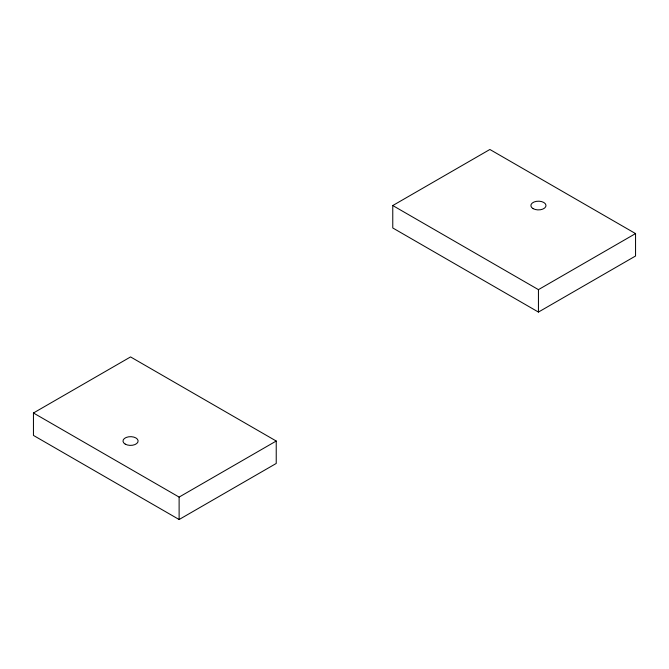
<?xml version="1.0" encoding="UTF-8"?>
<svg xmlns="http://www.w3.org/2000/svg" width="669" height="669" viewBox="0 0 669 669"><rect width="100%" height="100%" fill="white"/><g stroke="black" fill="none" stroke-linecap="round" stroke-linejoin="round"><path stroke-width="1" d="M33.45 412.99L130.564 356.928L276.23 441.03L276.23 463.458L179.116 519.52L33.45 435.419L33.45 412.99L179.116 497.092L276.23 441.03M392.77 205.542L489.884 149.48L635.55 233.581L635.55 256.01L538.436 312.072L392.77 227.97L392.77 205.542L538.436 289.644L635.55 233.581M538.436 289.644L538.436 312.072M179.116 497.092L179.116 519.52M125.22 444.116A7.551 4.357 0 0 0 137.856 442.159A7.551 4.357 0 0 0 128.607 436.815A7.551 4.357 0 0 0 125.22 444.116M533.093 208.628A7.551 4.357 0 0 0 545.737 206.671A7.551 4.357 0 0 0 536.479 201.336A7.551 4.357 0 0 0 533.093 208.628"/></g></svg>
